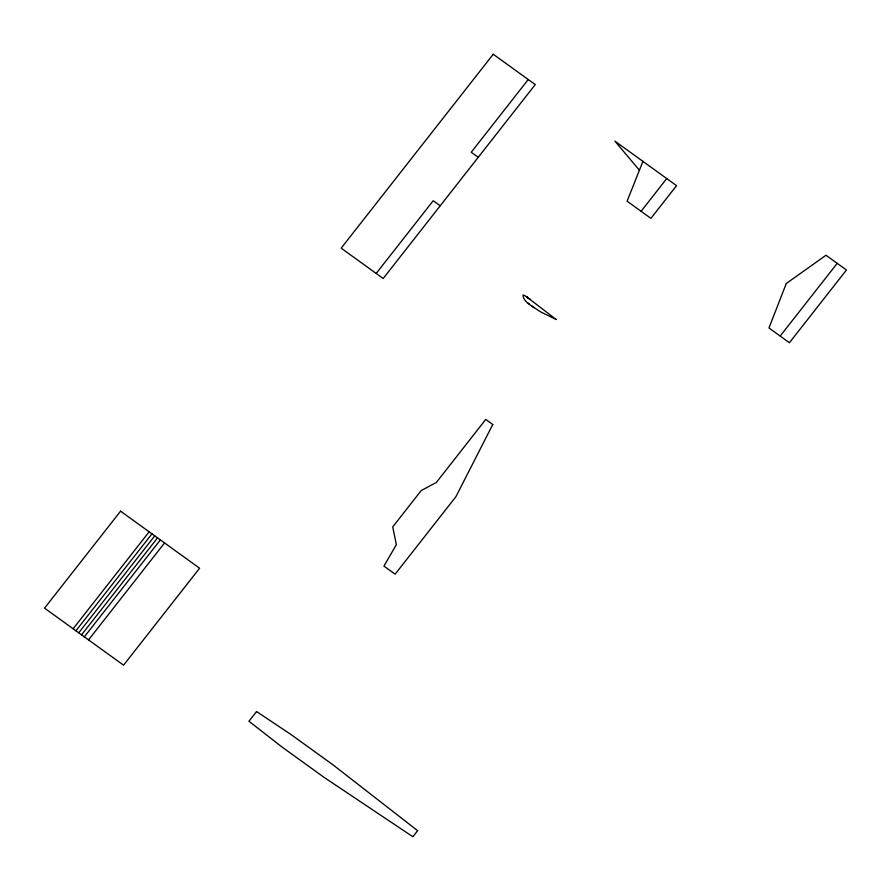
<?xml version="1.0" encoding="UTF-8"?>
<svg xmlns="http://www.w3.org/2000/svg" width="891" height="891" viewBox="0 0 891 891"><rect width="100%" height="100%" fill="white"/><g stroke="black" fill="none" stroke-linecap="round" stroke-linejoin="round"><path stroke-width="1.34" d="M642.946 161.371L627.086 201.177L650.909 218.373L676.559 185.651L614.924 141.146L639.415 170.226M73.129 628.768L149.153 531.816M75.935 630.783L151.96 533.832M78.731 632.81L154.756 535.859M81.538 634.837L157.562 537.874M84.333 636.853L160.369 539.901M88.543 639.894L164.568 542.942M376.191 273.437L433.215 200.731L440.221 205.788M528.252 79.533L471.228 152.25L478.233 157.306M641.097 211.29L666.758 178.568M780.182 336.063L837.206 263.346M526.659 296.87L525.267 295.968A10.759 9.523 27.4 0 0 524.153 295.366L523.763 295.199A1.392 1.236 27.4 0 0 523.006 295.088C523.084 302.004 533.074 306.404 538.186 310.369A101.607 89.969 27.4 0 0 541.795 312.474L556.251 319.546L526.659 296.87L530.022 299.287L527.349 297.338M531.972 306.203L533.999 307.651M528.062 303.14L529.343 304.199M555.594 319.045L555.928 319.29M786.274 283.516L768.978 327.966L789.426 342.734L846.45 270.018L826.002 255.249L786.274 283.516M492.768 424.506L455.958 496.621L395.136 574.183L383.932 566.097L396.339 544.679L392.731 526.893L421.243 490.54L436.345 482.465L485.762 419.438L492.768 424.506M120.575 511.178L44.55 608.13L123.559 665.176L199.595 568.224L120.575 511.178M493.224 54.251L341.175 248.155L383.197 278.504L535.257 84.589L493.224 54.251M256.552 711.553L248.945 721.242L281.623 746.725L323.645 777.075L412.878 836.749L417.634 830.69L333.145 764.957L291.123 734.607L256.552 711.553"/></g></svg>
